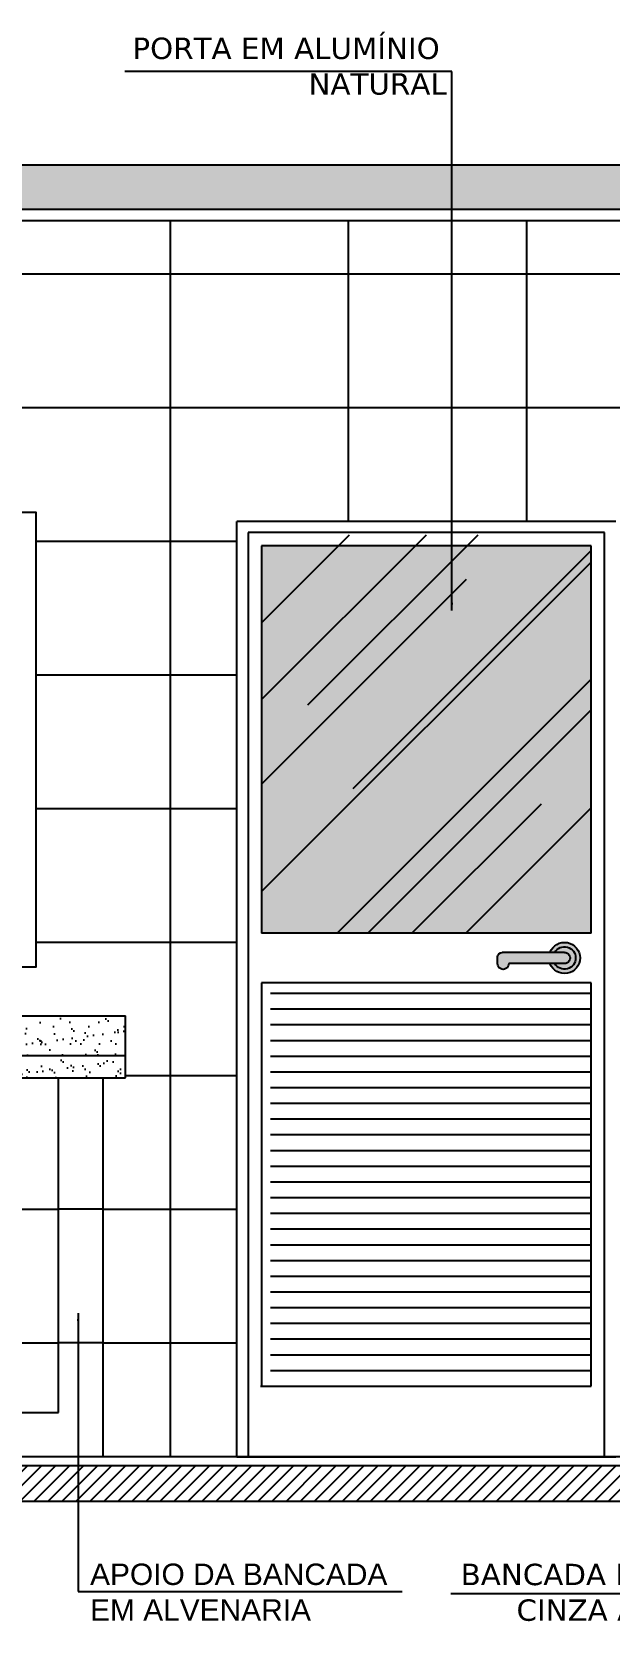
# Model space of a CAD drawing. Extents: x -36 to 357, y 137 to 237.
# Drawn here: x 34.583 to 35.88, y 171.813 to 175.381 of the extents above; entities that cross this region are included whole.
import ezdxf

# ---------------------------------------------------------------- set-up
doc = ezdxf.new("R2010")
doc.units = 0
doc.header["$LTSCALE"] = 0.01
doc.layers.get('0').update_dxf_attribs({"linetype": 'CONTINUOUS'})
doc.layers.get('DEFPOINTS').update_dxf_attribs({"linetype": 'CONTINUOUS'})
for name, color, linetype in [('01', 1, 'CONTINUOUS'), ('02', 1, 'CONTINUOUS'), ('252', 252, 'CONTINUOUS'), ('A-HACHURAPARED', 254, 'CONTINUOUS'), ('A-PISOS-IDEN', 9, 'CONTINUOUS'), ('AR-CORTE', 1, 'CONTINUOUS'), ('ARQ-ALV-CORTE', 3, 'CONTINUOUS'), ('ARQ-CTA-1_025', 1, 'CONTINUOUS'), ('ARQ-ESQ-VISTA1', 2, 'CONTINUOUS'), ('ARQ-ESQ-VISTA2', 1, 'CONTINUOUS'), ('ARQ-HTC', 9, 'CONTINUOUS'), ('ARQ-SMB-1_025', 1, 'CONTINUOUS'), ('ARQ-TXT-1_025', 2, 'CONTINUOUS')]:
    doc.layers.add(name, color=color, linetype=linetype)
doc.styles.add('ESC-50-A20', font='arial.ttf', dxfattribs={"height": 0.1})
doc.styles.add('FNDE Texto Cota 0025', font='verdana.ttf', dxfattribs={"height": 0.04})
doc.dimstyles.new('FNDE 1-0025', dxfattribs={"dimscale": 5, "dimtxt": 0.04, "dimasz": 0.0035, "dimexe": 0.15, "dimexo": 0.15, "dimgap": 0.0025, "dimtad": 1, "dimzin": 1, "dimdsep": 46, "dimtxsty": 'FNDE Texto Cota 0025', "dimblk": 'tic', "dimcen": 0.015, "dimdle": 0.15, "dimse1": 1, "dimse2": 1, "dimclrd": 251, "dimclre": 251, "dimclrt": 256, "dimaunit": 1, "dimadec": 3, "dimazin": 0, "dimtfac": 1, "dimtix": 1, "dimtmove": 2, "dimatfit": 3, "dimfxl": 0.15, "dimtvp": 1, "dimtolj": 1, "dimtzin": 0, "dimarcsym": 0})

# ---------------------------------------------------------------- blocks, each defined once
blk = doc.blocks.new('tic')
at = {"color": 251}
for p, q in [((-1, 0), (1, 0)), ((0, -1), (0, 1))]:
    blk.add_line(p, q, dxfattribs=at)
blk.add_line((-0.6, -0.6), (0.6, 0.6))
blk = doc.blocks.new('*D292')
at = {"layer": 'ARQ-CTA-1_025', "color": 251, "lineweight": -2, "transparency": 16777216}
blk.add_line((34.3481, 173.0649), (34.3481, 172.1996), dxfattribs=at)
at = {"layer": 'DEFPOINTS', "color": 0, "transparency": 16777216}
for p in [(33.1344, 173.0824), (34.3481, 172.1821), (34.5977, 172.1821)]:
    blk.add_point(p, dxfattribs=at)
at = {"layer": 'ARQ-CTA-1_025', "color": 251, "lineweight": -2, "transparency": 16777216, "xscale": 0.0175, "yscale": 0.0175, "zscale": 0.0175}
for p, rotation in [((34.3481, 173.0824), 90), ((34.3481, 172.1821), 270)]:
    blk.add_blockref('tic', p, dxfattribs=dict(at, rotation=rotation))
at = {"layer": 'ARQ-CTA-1_025', "transparency": 16777216, "insert": (34.3148, 172.6323), "char_height": 0.04, "attachment_point": 5, "rotation": 90, "style": 'FNDE Texto Cota 0025'}
blk.add_mtext('\\A1;0.90', dxfattribs=at)

msp = doc.modelspace()

# ---------------------------------------------------------------- hatches: boundary and pattern name
at = {"layer": '01'}
h = msp.add_hatch(color=250, dxfattribs=at)
h.set_gradient(color1=(51, 51, 51), rotation=90, one_color=1, tint=1, name='SPHERICAL')
h.paths.add_polyline_path([(35.756, 173.3146), (35.745, 173.3146, -5.415339), (35.745, 173.2896), (35.756, 173.2896, 3.732051)])
h = msp.add_hatch(color=250, dxfattribs=at)
h.set_gradient(color1=(51, 51, 51), rotation=90, one_color=1, tint=1, name='CYLINDER')
h.paths.add_polyline_path([(35.6277, 173.3046, -0.414214), (35.6377, 173.3146), (35.7777, 173.3146, -1), (35.7777, 173.2896), (35.6527, 173.2896, -1), (35.6277, 173.2896)])
h = msp.add_hatch(color=250, dxfattribs=at)
h.set_gradient(color1=(51, 51, 51), rotation=90, one_color=1, tint=1, name='SPHERICAL')
h.paths.add_polyline_path([(35.7777, 173.3146), (35.756, 173.3146, -3.732051), (35.756, 173.2896), (35.7777, 173.2896, 1)], flags=17)
h = msp.add_hatch(dxfattribs=at)
h.set_pattern_fill('ANSI31', color=253, scale=0.007)
h.set_pattern_definition([(45, (-0.003814, -3.570742), (-0.0157154482, 0.0157154482), [])])
h.paths.add_polyline_path([(38.3577, 172.1621), (33.2777, 172.1621), (33.2777, 172.0821), (38.3577, 172.0821)])
at = {"layer": 'A-HACHURAPARED'}
h = msp.add_hatch(dxfattribs=at)
h.set_pattern_fill('AR-SAND', color=251, scale=0.001)
h.set_pattern_definition([(37.5, (-10.162215, -3.57074), (-0.001600031, 0.048941324), [0, -0.038608, 0, -0.04318, 0, -0.041275]), (7.5, (-10.162215, -3.57074), (0.044952328, 0.07168251), [0, -0.020828, 0, -0.034798, 0, -0.013335]), (327.5, (-10.193457, -3.57074), (0.079099237, 0.000143718), [0, -0.0127, 0, -0.04572, 0, -0.05969]), (317.5, (-10.19346, -3.57074), (0.076355645, 0.022292932), [0, -0.00635, 0, -0.029972, 0, -0.03429])])
h.paths.add_polyline_path([(34.7927, 173.1724), (33.3077, 173.1724, -0.414214), (33.3127, 173.1674), (33.3127, 173.0824), (34.7927, 173.0824)])
h.paths.add_polyline_path([(34.7927, 173.0824), (33.3127, 173.0824), (33.2927, 173.0824), (33.2927, 173.0328), (34.7927, 173.0328)])
at = {"layer": 'ARQ-ESQ-VISTA2', "linetype": 'Continuous'}
h = msp.add_hatch(dxfattribs=at)
h.set_pattern_fill('AR-RROOF', color=251, scale=0.012, angle=45, style=0)
h.set_pattern_definition([(45, (-114.71185, 33.98657), (0.25863138, 0.68968367), [4.572, -0.6096, 1.524, -0.3048]), (45, (-114.53296, 34.381), (-0.5021759, 0.0711236), [0.9144, -0.100584, 1.8288, -0.2286]), (45, (-114.78728, 34.27753), (0.97633345, 1.26513848), [2.4384, -0.42672, 1.2192, -0.3048])])
h.paths.add_polyline_path([(35.8377, 174.2521), (35.0978, 174.2521), (35.0978, 173.3576), (35.8377, 173.3576)])
h = msp.add_hatch(dxfattribs=at)
h.set_pattern_fill('DOTS', color=250, scale=0.006, angle=45, style=0)
h.set_pattern_definition([(45, (-114.711849, 33.986571), (-0.00336759605, 0.01010278814), [0, -0.009525])])
h.paths.add_polyline_path([(35.8377, 174.2271), (35.0978, 174.2271), (35.0978, 173.3576), (35.8377, 173.3576)])
at = {"layer": 'ARQ-ESQ-VISTA2'}
h = msp.add_hatch(dxfattribs=at)
h.set_pattern_fill('LINE', color=251, scale=0.02, angle=360, style=0)
h.set_pattern_definition([(7e-15, (35.105462, 172.34097), (0, 0.0352778), [])])
h.paths.add_polyline_path([(35.8377, 173.2465), (35.1178, 173.2465), (35.1178, 172.341), (35.8377, 172.341)])
at = {"layer": 'ARQ-HTC'}
h = msp.add_hatch(dxfattribs=at)
h.set_pattern_fill('AR-CONC', color=251, scale=0.001)
h.set_pattern_definition([(50, (-0.01881, 0.83451), (0.18218467, -0.01593909), [0.01905, -0.20955]), (355, (-0.01881, 0.83451), (-0.03524342, 0.19105685), [0.01524, -0.16764058]), (100.45144, (-0.00363, 0.83319), (0.14694125, 0.17511775), [0.01619, -0.17809024]), (46.1842, (-0.01881, 0.88531), (0.27107904, -0.04204233), [0.028575, -0.314325]), (96.63556, (0.00378, 0.8818), (0.23740413, 0.24742612), [0.02428502, -0.2671356]), (351.18415, (-0.0188, 0.8853), (0.23740413, 0.24742612), [0.02285997, -0.25145973]), (21, (0.00659, 0.87261), (0.15161439, -0.1022652), [0.01905, -0.20955]), (326, (0.00659, 0.87261), (0.06180203, 0.18418797), [0.01524, -0.16764]), (71.45144, (0.01922, 0.8641), (0.21341642, 0.08192277), [0.01619, -0.17808994]), (37.5, (-0.018814, 0.834513), (0.003088603, 0.08455504), [0, -0.165608, 0, -0.17018, 0, -0.168275]), (7.5, (-0.01881, 0.83451), (0.066819663, 0.100180575), [0, -0.097028, 0, -0.161798, 0, -0.064135]), (327.5, (-0.075456, 0.834513), (0.135590595, -0.005728744), [0, -0.0635, 0, -0.19812, 0, -0.26289]), (317.5, (-0.10086, 0.83451), (0.14812918, 0.02542649), [0, -0.08255, 0, -0.131572, 0, -0.18669])])
h.paths.add_polyline_path([(38.4677, 174.6821), (38.4677, 175.0821), (32.9762, 175.0821), (32.9762, 175.051), (32.9486, 175.051), (33.0038, 175.01), (32.9762, 175.01), (32.9762, 174.9821), (33.1677, 174.9821), (33.1677, 174.6821), (33.2677, 174.6821), (33.2677, 174.9821), (38.3677, 174.9821), (38.3677, 174.6821)])

# ---------------------------------------------------------------- linework, layer by layer
at = {"layer": '01'}
msp.add_line((38.3427, 174.9571), (33.2927, 174.9571), dxfattribs=at)
at = {"layer": '01', "color": 0}
for p, q in [((35.6277, 173.2896), (35.6277, 173.3046)), ((35.7777, 173.3146), (35.6377, 173.3146)), ((35.7777, 173.2896), (35.6527, 173.2896))]:
    msp.add_line(p, q, dxfattribs=at)
at = {"layer": '01', "ltscale": 10}
for p in [(33.7483, 173.1724), (34.7927, 173.0824)]:
    msp.add_line(p, (34.7927, 173.1724), dxfattribs=at)
at = {"layer": '01', "color": 0, "extrusion": (0, 0, -1)}
for centre, major_axis, ratio, start_param, end_param in [((35.7777, 173.3021), (-0.0247, 0.0247), 1, 5.862994, 11.415765), ((35.6377, 173.3046), (0.00707, 0.00707), 1, 3.926991, 5.497787), ((35.7777, 173.3021), (-0.0177, 0.0177), 1, 6.021386, 11.257374), ((35.7777, 173.3021), (-0.00884, 0.00884), 1, 0.785398, 3.926991), ((35.6402, 173.2896), (0.0015, 0.0132), 0.938125, 1.465788, 4.607381)]:
    msp.add_ellipse(centre, major_axis=major_axis, ratio=ratio, start_param=start_param, end_param=end_param, dxfattribs=at)
at = {"layer": '02'}
for p, q in [((35.8927, 174.2821), (35.0427, 174.2821)), ((35.0427, 172.1821), (35.0427, 174.2821)), ((35.0677, 174.2571), (35.0677, 172.1821)), ((35.8677, 174.2571), (35.0677, 174.2571)), ((35.8677, 172.1821), (35.8677, 174.2571)), ((35.0978, 174.2271), (35.0978, 173.3576)), ((35.8377, 174.2271), (35.0978, 174.2271)), ((35.8377, 173.3576), (35.8377, 174.2271)), ((35.8377, 173.3576), (35.0978, 173.3576)), ((35.8377, 173.2465), (35.0978, 173.2465)), ((35.0978, 173.2465), (35.0978, 172.341)), ((35.8377, 172.341), (35.8377, 173.2465)), ((35.0955, 172.341), (35.8377, 172.341)), ((35.0427, 172.1821), (35.8927, 172.1821)), ((35.0677, 172.1821), (35.0427, 172.1821))]:
    msp.add_line(p, q, dxfattribs=at)
at = {"layer": '252', "color": 252}
for p, q in [((34.8927, 174.9571), (34.8927, 172.1821)), ((35.2927, 174.9571), (35.2927, 174.2821)), ((35.6927, 174.9571), (35.6927, 174.2821)), ((38.3427, 174.8371, -0.0402), (33.2927, 174.8371, -0.0402)), ((38.3427, 174.5371, -0.0402), (33.2927, 174.5371, -0.0402)), ((35.0427, 174.2371, -0.0402), (34.5927, 174.2371, -0.0402)), ((35.0427, 173.9371, -0.0402), (34.5927, 173.9371, -0.0402)), ((35.0427, 173.6371, -0.0402), (34.5927, 173.6371, -0.0402)), ((35.0427, 173.3371, -0.0402), (34.5927, 173.3371, -0.0402)), ((34.7927, 173.0379, 0.0536), (35.0427, 173.0379, 0.0536)), ((33.8021, 172.7379, 0.0536), (34.6427, 172.7379, 0.0536)), ((34.7427, 172.7379, 0.0536), (35.0427, 172.7379, 0.0536)), ((33.2927, 172.4379, 0.0536), (34.6427, 172.4379, 0.0536)), ((34.7427, 172.4379, 0.0536), (35.0427, 172.4379, 0.0536))]:
    msp.add_line(p, q, dxfattribs=at)
at = {"layer": '252', "color": 251}
for p, q in [((34.7427, 172.7379, 0.0536), (34.6427, 172.7379)), ((34.7427, 172.4379, 0.0536), (34.6427, 172.4379))]:
    msp.add_line(p, q, dxfattribs=at)
at = {"layer": 'A-PISOS-IDEN', "color": 1}
msp.add_line((38.3427, 172.1821), (33.2927, 172.1821), dxfattribs=at)
at = {"layer": 'AR-CORTE', "color": 2, "extrusion": (0, 0, -1)}
msp.add_line((34.7927, 173.0824), (33.2927, 173.0824), dxfattribs=at)
at = {"layer": 'AR-CORTE', "color": 2}
for p, q in [((34.7927, 173.0328), (34.7927, 173.0824)), ((33.2927, 173.0328), (34.7927, 173.0328)), ((34.6427, 172.2821), (34.6427, 173.0328)), ((34.7427, 172.1821), (34.7427, 173.0328)), ((33.2927, 172.2821), (34.6427, 172.2821))]:
    msp.add_line(p, q, dxfattribs=at)
at = {"layer": 'ARQ-ALV-CORTE'}
for p, q in [((38.4677, 175.0821), (32.9762, 175.0821)), ((38.3677, 174.9821), (33.2677, 174.9821)), ((38.6883, 172.1621), (32.9762, 172.1621, -2)), ((38.3577, 172.0821, -0.1735), (33.2777, 172.0821, -1.8418))]:
    msp.add_line(p, q, dxfattribs=at)
at = {"layer": 'ARQ-ESQ-VISTA1'}
msp.add_lwpolyline([(33.7483, 173.2821), (34.5927, 173.2821), (34.5927, 174.3021), (33.3927, 174.3021), (33.3927, 173.2821), (33.7326, 173.2821)], dxfattribs=at)

# ---------------------------------------------------------------- texts
at = {"layer": 'ARQ-TXT-1_025', "char_height": 0.048, "attachment_point": 1, "style": 'ESC-50-A20'}
for s, width, insert in [('\\pi0.11564;{\\fVerdana|b0|i0|c0|p34;PORTA EM ALUMÍNIO \\P\\pi0.51066;NATURAL}', 0.865472, (34.6927, 175.3681)), ('\\pi0.17428;{\\fVerdana|b0|i0|c0|p34;BANCADA EM GRANITO \\P\\pi0.29956;CINZA ANDORINHA}', 0.947023, (35.3704, 171.9422, 2))]:
    msp.add_mtext_dynamic_manual_height_columns(s, width=width, gutter_width=0.5, heights=[0], dxfattribs=dict(at, insert=insert))
at = {"layer": 'ARQ-TXT-1_025', "insert": (34.7134, 171.9426), "char_height": 0.048, "width": 8.528178, "attachment_point": 1, "style": 'ESC-50-A20'}
msp.add_mtext('APOIO DA BANCADA\\PEM ALVENARIA', dxfattribs=at)

# ---------------------------------------------------------------- dimensions: what is measured, and where the dimension line sits
at = {"layer": 'ARQ-CTA-1_025'}
dim = msp.add_linear_dim(base=(34.3481, 172.1821), p1=(33.1344, 173.0824), p2=(34.5977, 172.1821), angle=90, dimstyle='FNDE 1-0025', dxfattribs=at)
dim.commit()
dim.dimension.update_dxf_attribs({"geometry": '*D292', "text_midpoint": (34.3148, 172.6323)})

# ---------------------------------------------------------------- leaders
at = {"layer": 'ARQ-SMB-1_025', "ltscale": 10}
for points in [[(35.525, 174.0822), (35.525, 175.2919), (34.7915, 175.2919)], [(36.3359, 173.0824), (36.3359, 171.8748), (35.5225, 171.8748)], [(34.6866, 172.5047), (34.6866, 171.8801), (35.4137, 171.8801)]]:
    msp.add_leader(points, dimstyle='FNDE 1-0025', override={"dimlfac": 100, "dimclrd": 252, "dimclre": 252}, dxfattribs=at)

doc.saveas('drawing.dxf')
